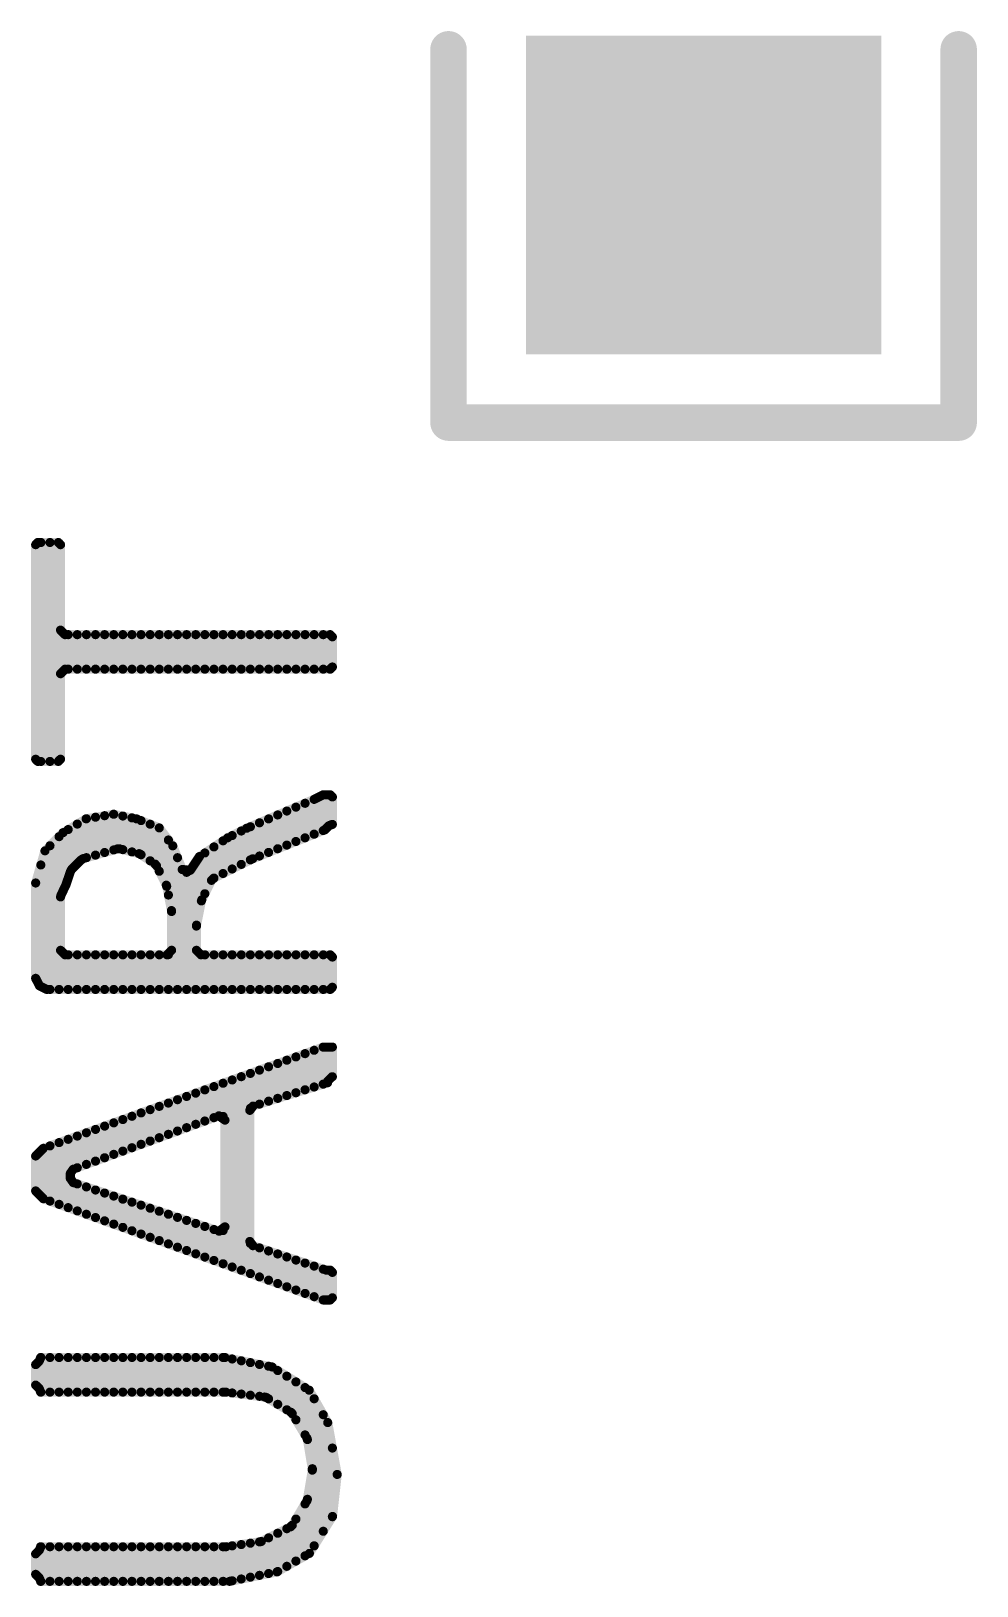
# Model space of a CAD drawing. Extents: x 17.6 to 58.9, y 21.2 to 90.7.
# Drawn here: x 36.32 to 38.957, y 26.321 to 30.658 of the extents above; entities that cross this region are included whole.
import ezdxf

# ---------------------------------------------------------------- set-up
doc = ezdxf.new("R2010")
doc.units = 0
doc.header["$MEASUREMENT"] = 0
doc.layers.get('0').update_dxf_attribs({"linetype": 'CONTINUOUS'})
doc.layers.add('SILKTOP_PHO', color=251, linetype='CONTINUOUS')

# ---------------------------------------------------------------- blocks, each defined once
blk = doc.blocks.new('ROUND_1')
at = {"const_width": 0.0127}
blk.add_lwpolyline([(-0.00635, 0, 1), (0.00635, 0, 1)], format="xyb", close=True, dxfattribs=at)
blk = doc.blocks.new('ROUND_33')
at = {"const_width": 0.0508}
blk.add_lwpolyline([(-0.0254, 0, 1), (0.0254, 0, 1)], format="xyb", close=True, dxfattribs=at)
blk = doc.blocks.new('RECTANGLE_197')
blk.add_solid([(0.4953, 0.4445), (0.4953, -0.4445), (-0.4953, 0.4445), (-0.4953, -0.4445)])

msp = doc.modelspace()

# ---------------------------------------------------------------- linework, layer by layer
at = {"layer": 'SILKTOP_PHO'}
for points, const_width in [([(37.48405, 29.5656), (37.48405, 30.607)], 0.1016), ([(38.90645, 30.607), (38.90645, 29.5656)], 0.1016), ([(38.90645, 29.5656), (37.48405, 29.5656)], 0.1016), ([(36.339018, 29.231336), (36.332922, 29.22524)], 0.0254), ([(36.332922, 29.22524), (36.332922, 28.626816)], 0.0254), ([(36.396168, 29.231336), (36.339018, 29.231336)], 0.0254), ([(36.3474, 28.62072), (36.3474, 29.231336)], 0.0254), ([(36.3728, 28.62072), (36.3728, 29.231336)], 0.0254), ([(36.402264, 29.22524), (36.396168, 29.231336)], 0.0254), ([(36.3982, 28.622752), (36.3982, 29.229558)], 0.0254), ([(36.402264, 28.986988), (36.402264, 29.22524)], 0.0254), ([(36.414964, 28.974288), (36.402264, 28.986988)], 0.0254), ([(37.154104, 28.974288), (36.414964, 28.974288)], 0.0254), ([(36.4236, 28.878022), (36.4236, 28.974288)], 0.0254), ([(36.449, 28.878022), (36.449, 28.974288)], 0.0254), ([(36.4744, 28.878022), (36.4744, 28.974288)], 0.0254), ([(36.4998, 28.878022), (36.4998, 28.974288)], 0.0254), ([(36.5252, 28.878022), (36.5252, 28.974288)], 0.0254), ([(36.5506, 28.878022), (36.5506, 28.974288)], 0.0254), ([(36.576, 28.878022), (36.576, 28.974288)], 0.0254), ([(36.6014, 28.878022), (36.6014, 28.974288)], 0.0254), ([(36.6268, 28.878022), (36.6268, 28.974288)], 0.0254), ([(36.6522, 28.878022), (36.6522, 28.974288)], 0.0254), ([(36.6776, 28.878022), (36.6776, 28.974288)], 0.0254), ([(36.703, 28.878022), (36.703, 28.974288)], 0.0254), ([(36.7284, 28.878022), (36.7284, 28.974288)], 0.0254), ([(36.7538, 28.878022), (36.7538, 28.974288)], 0.0254), ([(36.7792, 28.878022), (36.7792, 28.974288)], 0.0254), ([(36.8046, 28.878022), (36.8046, 28.974288)], 0.0254), ([(36.83, 28.878022), (36.83, 28.974288)], 0.0254), ([(36.8554, 28.878022), (36.8554, 28.974288)], 0.0254), ([(36.8808, 28.878022), (36.8808, 28.974288)], 0.0254), ([(36.9062, 28.878022), (36.9062, 28.974288)], 0.0254), ([(36.9316, 28.878022), (36.9316, 28.974288)], 0.0254), ([(36.957, 28.878022), (36.957, 28.974288)], 0.0254), ([(36.9824, 28.878022), (36.9824, 28.974288)], 0.0254), ([(37.0078, 28.878022), (37.0078, 28.974288)], 0.0254), ([(37.0332, 28.878022), (37.0332, 28.974288)], 0.0254), ([(37.0586, 28.878022), (37.0586, 28.974288)], 0.0254), ([(37.084, 28.878022), (37.084, 28.974288)], 0.0254), ([(37.1094, 28.878022), (37.1094, 28.974288)], 0.0254), ([(37.1348, 28.878022), (37.1348, 28.974288)], 0.0254), ([(37.1602, 28.968192), (37.154104, 28.974288)], 0.0254), ([(37.1602, 28.884118), (37.1602, 28.968192)], 0.0254), ([(36.402264, 28.865322), (36.414964, 28.878022)], 0.0254), ([(36.414964, 28.878022), (37.154104, 28.878022)], 0.0254), ([(37.154104, 28.878022), (37.1602, 28.884118)], 0.0254), ([(36.402264, 28.626816), (36.402264, 28.865322)], 0.0254), ([(36.332922, 28.626816), (36.339018, 28.62072)], 0.0254), ([(36.339018, 28.62072), (36.396168, 28.62072)], 0.0254), ([(36.396168, 28.62072), (36.402264, 28.626816)], 0.0254), ([(37.135308, 28.527756), (37.110924, 28.515564)], 0.0254), ([(37.1348, 28.427934), (37.1348, 28.527502)], 0.0254), ([(37.154104, 28.527756), (37.135308, 28.527756)], 0.0254), ([(37.1602, 28.52166), (37.154104, 28.527756)], 0.0254), ([(37.110162, 28.51531), (36.921186, 28.434284)], 0.0254), ([(37.0332, 28.387294), (37.0332, 28.48229)], 0.0254), ([(37.0586, 28.397454), (37.0586, 28.493212)], 0.0254), ([(37.084, 28.407614), (37.084, 28.50388)], 0.0254), ([(37.1094, 28.417774), (37.1094, 28.514802)], 0.0254), ([(37.110924, 28.515564), (37.110162, 28.51531)], 0.0254), ([(37.1602, 28.444952), (37.1602, 28.52166)], 0.0254), ([(36.473638, 28.4607), (36.409376, 28.422092)], 0.0254), ([(36.449, 28.335224), (36.449, 28.445968)], 0.0254), ([(36.550092, 28.4734), (36.473638, 28.4607)], 0.0254), ([(36.4744, 28.352242), (36.4744, 28.4607)], 0.0254), ([(36.4998, 28.359354), (36.4998, 28.465018)], 0.0254), ([(36.5252, 28.36672), (36.5252, 28.469336)], 0.0254), ([(36.614354, 28.460446), (36.550092, 28.4734)], 0.0254), ([(36.5506, 28.373832), (36.5506, 28.4734)], 0.0254), ([(36.576, 28.374594), (36.576, 28.46832)], 0.0254), ([(36.6014, 28.368244), (36.6014, 28.46324)], 0.0254), ([(36.6776, 28.4353), (36.614354, 28.460446)], 0.0254), ([(36.6268, 28.36037), (36.6268, 28.45562)], 0.0254), ([(36.6522, 28.343606), (36.6522, 28.44546)], 0.0254), ([(36.9316, 28.346146), (36.9316, 28.438602)], 0.0254), ([(36.957, 28.356814), (36.957, 28.449524)], 0.0254), ([(36.9824, 28.366974), (36.9824, 28.460446)], 0.0254), ([(37.0078, 28.377134), (37.0078, 28.471368)], 0.0254), ([(37.13861, 28.429458), (37.150294, 28.441142)], 0.0254), ([(37.150294, 28.441142), (37.159438, 28.444952)], 0.0254), ([(37.159438, 28.444952), (37.1602, 28.444952)], 0.0254), ([(36.409376, 28.422092), (36.35883, 28.371292)], 0.0254), ([(36.3982, 27.984704), (36.3982, 28.410916)], 0.0254), ([(36.4236, 28.294838), (36.4236, 28.430728)], 0.0254), ([(36.715192, 28.385262), (36.6776, 28.4353)], 0.0254), ([(36.6776, 28.314396), (36.6776, 28.4353)], 0.0254), ([(36.703, 28.248102), (36.703, 28.401518)], 0.0254), ([(36.8681, 28.407614), (36.789614, 28.35529)], 0.0254), ([(36.8554, 28.308046), (36.8554, 28.399232)], 0.0254), ([(36.921186, 28.434284), (36.8681, 28.407614)], 0.0254), ([(36.8808, 28.320746), (36.8808, 28.413964)], 0.0254), ([(36.9062, 28.333446), (36.9062, 28.426664)], 0.0254), ([(36.938204, 28.349194), (37.13861, 28.429458)], 0.0254), ([(36.35883, 28.371292), (36.332922, 28.28163)], 0.0254), ([(36.3728, 27.984704), (36.3728, 28.385516)], 0.0254), ([(36.465764, 28.349702), (36.560506, 28.376626)], 0.0254), ([(36.560506, 28.376626), (36.56711, 28.37688)], 0.0254), ([(36.56711, 28.37688), (36.621212, 28.363418)], 0.0254), ([(36.621212, 28.363418), (36.625022, 28.36164)], 0.0254), ([(36.625022, 28.36164), (36.665662, 28.334462)], 0.0254), ([(36.741608, 28.319222), (36.715192, 28.385262)], 0.0254), ([(36.7284, 27.984704), (36.7284, 28.352242)], 0.0254), ([(36.789614, 28.35529), (36.76396, 28.316936)], 0.0254), ([(36.8046, 28.251658), (36.8046, 28.36545)], 0.0254), ([(36.83, 28.295346), (36.83, 28.382214)], 0.0254), ([(36.3474, 27.993086), (36.3474, 28.331922)], 0.0254), ([(36.416742, 28.274772), (36.430204, 28.314396)], 0.0254), ([(36.430204, 28.314396), (36.433252, 28.319476)], 0.0254), ([(36.433252, 28.319476), (36.460176, 28.3464)], 0.0254), ([(36.460176, 28.3464), (36.465764, 28.349702)], 0.0254), ([(36.665662, 28.334462), (36.66998, 28.329636)], 0.0254), ([(36.66998, 28.329636), (36.697158, 28.275534)], 0.0254), ([(36.76396, 28.316936), (36.741608, 28.319222)], 0.0254), ([(36.7538, 27.984704), (36.7538, 28.311348)], 0.0254), ([(36.7792, 27.984704), (36.7792, 28.339796)], 0.0254), ([(36.828984, 28.294584), (36.937188, 28.348686)], 0.0254), ([(36.937188, 28.348686), (36.938204, 28.349194)], 0.0254), ([(36.332922, 28.28163), (36.332922, 28.015692)], 0.0254), ([(36.403788, 28.248356), (36.416742, 28.274772)], 0.0254), ([(36.697158, 28.275534), (36.698174, 28.272232)], 0.0254), ([(36.698174, 28.272232), (36.711636, 28.204668)], 0.0254), ([(36.796218, 28.234894), (36.823142, 28.288996)], 0.0254), ([(36.823142, 28.288996), (36.828984, 28.294584)], 0.0254), ([(36.402264, 28.242768), (36.403788, 28.248356)], 0.0254), ([(36.402264, 28.093924), (36.402264, 28.242768)], 0.0254), ([(36.781486, 28.164028), (36.794948, 28.231592)], 0.0254), ([(36.794948, 28.231592), (36.796218, 28.234894)], 0.0254), ([(36.711636, 28.204668), (36.71189, 28.202128)], 0.0254), ([(36.71189, 28.202128), (36.71189, 28.093924)], 0.0254), ([(36.781232, 28.161488), (36.781486, 28.164028)], 0.0254), ([(36.781232, 28.093924), (36.781232, 28.161488)], 0.0254), ([(36.414964, 28.081224), (36.402264, 28.093924)], 0.0254), ([(36.71189, 28.093924), (36.69919, 28.081224)], 0.0254), ([(36.793932, 28.081224), (36.781232, 28.093924)], 0.0254), ([(36.69919, 28.081224), (36.414964, 28.081224)], 0.0254), ([(36.4236, 27.984704), (36.4236, 28.081224)], 0.0254), ([(36.449, 27.984704), (36.449, 28.081224)], 0.0254), ([(36.4744, 27.984704), (36.4744, 28.081224)], 0.0254), ([(36.4998, 27.984704), (36.4998, 28.081224)], 0.0254), ([(36.5252, 27.984704), (36.5252, 28.081224)], 0.0254), ([(36.5506, 27.984704), (36.5506, 28.081224)], 0.0254), ([(36.576, 27.984704), (36.576, 28.081224)], 0.0254), ([(36.6014, 27.984704), (36.6014, 28.081224)], 0.0254), ([(36.6268, 27.984704), (36.6268, 28.081224)], 0.0254), ([(36.6522, 27.984704), (36.6522, 28.081224)], 0.0254), ([(36.6776, 27.984704), (36.6776, 28.081224)], 0.0254), ([(36.703, 27.984704), (36.703, 28.081732)], 0.0254), ([(37.154104, 28.081224), (36.793932, 28.081224)], 0.0254), ([(36.8046, 27.984704), (36.8046, 28.081224)], 0.0254), ([(36.83, 27.984704), (36.83, 28.081224)], 0.0254), ([(36.8554, 27.984704), (36.8554, 28.081224)], 0.0254), ([(36.8808, 27.984704), (36.8808, 28.081224)], 0.0254), ([(36.9062, 27.984704), (36.9062, 28.081224)], 0.0254), ([(36.9316, 27.984704), (36.9316, 28.081224)], 0.0254), ([(36.957, 27.984704), (36.957, 28.081224)], 0.0254), ([(36.9824, 27.984704), (36.9824, 28.081224)], 0.0254), ([(37.0078, 27.984704), (37.0078, 28.081224)], 0.0254), ([(37.0332, 27.984704), (37.0332, 28.081224)], 0.0254), ([(37.0586, 27.984704), (37.0586, 28.081224)], 0.0254), ([(37.084, 27.984704), (37.084, 28.081224)], 0.0254), ([(37.1094, 27.984704), (37.1094, 28.081224)], 0.0254), ([(37.1348, 27.984704), (37.1348, 28.081224)], 0.0254), ([(37.1602, 28.075128), (37.154104, 28.081224)], 0.0254), ([(37.1602, 27.9908), (37.1602, 28.075128)], 0.0254), ([(36.332922, 28.015692), (36.343336, 27.995118)], 0.0254), ([(36.343336, 27.995118), (36.36391, 27.984704)], 0.0254), ([(36.36391, 27.984704), (37.154104, 27.984704)], 0.0254), ([(37.154104, 27.984704), (37.1602, 27.9908)], 0.0254), ([(37.134546, 27.823922), (36.354258, 27.541474)], 0.0254), ([(37.0332, 27.688794), (37.0332, 27.787346)], 0.0254), ([(37.0586, 27.696668), (37.0586, 27.79649)], 0.0254), ([(37.084, 27.704796), (37.084, 27.805634)], 0.0254), ([(37.1094, 27.71267), (37.1094, 27.815032)], 0.0254), ([(37.1602, 27.823922), (37.134546, 27.823922)], 0.0254), ([(37.1348, 27.720544), (37.1348, 27.823922)], 0.0254), ([(37.1602, 27.741118), (37.1602, 27.823922)], 0.0254), ([(36.9316, 27.653234), (36.9316, 27.750516)], 0.0254), ([(36.957, 27.664918), (36.957, 27.75966)], 0.0254), ([(36.9824, 27.673046), (36.9824, 27.769058)], 0.0254), ([(37.0078, 27.68092), (37.0078, 27.778202)], 0.0254), ([(36.8046, 27.617674), (36.8046, 27.704542)], 0.0254), ([(36.83, 27.627072), (36.83, 27.713686)], 0.0254), ([(36.8554, 27.630628), (36.8554, 27.723084)], 0.0254), ([(36.8808, 27.210512), (36.8808, 27.732228)], 0.0254), ([(36.9062, 27.201368), (36.9062, 27.741372)], 0.0254), ([(36.938966, 27.65933), (37.146738, 27.724354)], 0.0254), ([(37.146738, 27.728418), (37.159438, 27.741118)], 0.0254), ([(37.146738, 27.724354), (37.146738, 27.728418)], 0.0254), ([(37.159438, 27.741118), (37.1602, 27.741118)], 0.0254), ([(36.6776, 27.571192), (36.6776, 27.658568)], 0.0254), ([(36.703, 27.58059), (36.703, 27.667712)], 0.0254), ([(36.7284, 27.589734), (36.7284, 27.67711)], 0.0254), ([(36.7538, 27.599132), (36.7538, 27.686254)], 0.0254), ([(36.7792, 27.60853), (36.7792, 27.695398)], 0.0254), ([(36.930076, 27.647392), (36.938966, 27.65933)], 0.0254), ([(36.437824, 27.483308), (36.843716, 27.632152)], 0.0254), ([(36.576, 27.533854), (36.576, 27.621738)], 0.0254), ([(36.6014, 27.543252), (36.6014, 27.630882)], 0.0254), ([(36.6268, 27.55265), (36.6268, 27.64028)], 0.0254), ([(36.6522, 27.561794), (36.6522, 27.649424)], 0.0254), ([(36.843716, 27.632152), (36.860734, 27.620214)], 0.0254), ([(36.860734, 27.620214), (36.860734, 27.322526)], 0.0254), ([(36.930076, 27.281886), (36.930076, 27.647392)], 0.0254), ([(36.449, 27.487372), (36.449, 27.575764)], 0.0254), ([(36.4744, 27.49677), (36.4744, 27.584908)], 0.0254), ([(36.4998, 27.505914), (36.4998, 27.594306)], 0.0254), ([(36.5252, 27.515312), (36.5252, 27.60345)], 0.0254), ([(36.5506, 27.52471), (36.5506, 27.612594)], 0.0254), ([(36.354258, 27.541474), (36.332922, 27.520138)], 0.0254), ([(36.3474, 27.408124), (36.3474, 27.534616)], 0.0254), ([(36.3728, 27.394408), (36.3728, 27.548332)], 0.0254), ([(36.3982, 27.385264), (36.3982, 27.557476)], 0.0254), ([(36.4236, 27.37612), (36.4236, 27.56662)], 0.0254), ([(36.332922, 27.520138), (36.332922, 27.422602)], 0.0254), ([(36.429442, 27.47137), (36.437824, 27.483308)], 0.0254), ([(36.429442, 27.457908), (36.429442, 27.47137)], 0.0254), ([(36.438078, 27.445716), (36.429442, 27.457908)], 0.0254), ([(36.844224, 27.310334), (36.438078, 27.445716)], 0.0254), ([(36.449, 27.366976), (36.449, 27.44216)], 0.0254), ([(36.332922, 27.422602), (36.354258, 27.401012)], 0.0254), ([(36.354258, 27.401012), (37.134546, 27.118564)], 0.0254), ([(36.4744, 27.357578), (36.4744, 27.433778)], 0.0254), ([(36.4998, 27.348434), (36.4998, 27.425142)], 0.0254), ([(36.5252, 27.33929), (36.5252, 27.41676)], 0.0254), ([(36.5506, 27.330146), (36.5506, 27.408378)], 0.0254), ([(36.576, 27.321002), (36.576, 27.399742)], 0.0254), ([(36.6014, 27.311604), (36.6014, 27.39136)], 0.0254), ([(36.6268, 27.30246), (36.6268, 27.382978)], 0.0254), ([(36.6522, 27.293316), (36.6522, 27.374342)], 0.0254), ([(36.6776, 27.284172), (36.6776, 27.36596)], 0.0254), ([(36.703, 27.275028), (36.703, 27.357578)], 0.0254), ([(36.7284, 27.26563), (36.7284, 27.348942)], 0.0254), ([(36.7538, 27.256486), (36.7538, 27.34056)], 0.0254), ([(36.7792, 27.247342), (36.7792, 27.332178)], 0.0254), ([(36.8046, 27.238198), (36.8046, 27.323542)], 0.0254), ([(36.83, 27.2288), (36.83, 27.31516)], 0.0254), ([(36.860734, 27.322526), (36.844224, 27.310334)], 0.0254), ([(36.8554, 27.219656), (36.8554, 27.312112)], 0.0254), ([(36.938712, 27.269948), (36.930076, 27.281886)], 0.0254), ([(36.9316, 27.192224), (36.9316, 27.276044)], 0.0254), ([(37.141912, 27.20213), (36.938712, 27.269948)], 0.0254), ([(36.957, 27.182826), (36.957, 27.263852)], 0.0254), ([(36.9824, 27.173682), (36.9824, 27.255216)], 0.0254), ([(37.0078, 27.164538), (37.0078, 27.246834)], 0.0254), ([(37.0332, 27.155394), (37.0332, 27.238452)], 0.0254), ([(37.0586, 27.14625), (37.0586, 27.229816)], 0.0254), ([(37.084, 27.136852), (37.084, 27.221434)], 0.0254), ([(37.1094, 27.127708), (37.1094, 27.213052)], 0.0254), ([(37.1348, 27.118564), (37.1348, 27.204416)], 0.0254), ([(37.145722, 27.201622), (37.141912, 27.20213)], 0.0254), ([(37.154104, 27.201622), (37.145722, 27.201622)], 0.0254), ([(37.1602, 27.195526), (37.154104, 27.201622)], 0.0254), ([(37.1602, 27.12466), (37.1602, 27.195526)], 0.0254), ([(37.134546, 27.118564), (37.154104, 27.118564)], 0.0254), ([(37.154104, 27.118564), (37.1602, 27.12466)], 0.0254), ([(36.342828, 26.94813), (36.332922, 26.938224)], 0.0254), ([(36.332922, 26.938224), (36.332922, 26.881074)], 0.0254), ([(36.346638, 26.95702), (36.342828, 26.94813)], 0.0254), ([(36.86048, 26.958036), (36.346638, 26.958036)], 0.0254), ([(36.346638, 26.958036), (36.346638, 26.95702)], 0.0254), ([(36.3474, 26.861516), (36.3474, 26.958036)], 0.0254), ([(36.3728, 26.861516), (36.3728, 26.958036)], 0.0254), ([(36.3982, 26.861516), (36.3982, 26.958036)], 0.0254), ([(36.4236, 26.861516), (36.4236, 26.958036)], 0.0254), ([(36.449, 26.861516), (36.449, 26.958036)], 0.0254), ([(36.4744, 26.861516), (36.4744, 26.958036)], 0.0254), ([(36.4998, 26.861516), (36.4998, 26.958036)], 0.0254), ([(36.5252, 26.861516), (36.5252, 26.958036)], 0.0254), ([(36.5506, 26.861516), (36.5506, 26.958036)], 0.0254), ([(36.576, 26.861516), (36.576, 26.958036)], 0.0254), ([(36.6014, 26.861516), (36.6014, 26.958036)], 0.0254), ([(36.6268, 26.861516), (36.6268, 26.958036)], 0.0254), ([(36.6522, 26.861516), (36.6522, 26.958036)], 0.0254), ([(36.6776, 26.861516), (36.6776, 26.958036)], 0.0254), ([(36.703, 26.861516), (36.703, 26.958036)], 0.0254), ([(36.7284, 26.861516), (36.7284, 26.958036)], 0.0254), ([(36.7538, 26.861516), (36.7538, 26.958036)], 0.0254), ([(36.7792, 26.861516), (36.7792, 26.958036)], 0.0254), ([(36.8046, 26.861516), (36.8046, 26.958036)], 0.0254), ([(36.83, 26.861516), (36.83, 26.958036)], 0.0254), ([(36.8554, 26.861516), (36.8554, 26.958036)], 0.0254), ([(36.992306, 26.93162), (36.86048, 26.958036)], 0.0254), ([(36.8808, 26.85923), (36.8808, 26.953972)], 0.0254), ([(36.9062, 26.856182), (36.9062, 26.948892)], 0.0254), ([(36.9316, 26.85288), (36.9316, 26.943812)], 0.0254), ([(36.957, 26.849832), (36.957, 26.938732)], 0.0254), ([(36.9824, 26.84272), (36.9824, 26.933652)], 0.0254), ([(37.095684, 26.86685), (36.992306, 26.93162)], 0.0254), ([(37.0078, 26.82748), (37.0078, 26.921714)], 0.0254), ([(36.332922, 26.881074), (36.342828, 26.871422)], 0.0254), ([(37.0332, 26.81224), (37.0332, 26.905966)], 0.0254), ([(37.0586, 26.7843), (37.0586, 26.889964)], 0.0254), ([(36.342828, 26.871422), (36.346638, 26.862278)], 0.0254), ([(36.346638, 26.862278), (36.346638, 26.861516)], 0.0254), ([(36.346638, 26.861516), (36.86175, 26.861516)], 0.0254), ([(36.86175, 26.861516), (36.863274, 26.861516)], 0.0254), ([(36.863274, 26.861516), (36.971478, 26.8478)], 0.0254), ([(36.971478, 26.8478), (36.976558, 26.846276)], 0.0254), ([(36.976558, 26.846276), (37.044122, 26.805636)], 0.0254), ([(37.084, 26.742136), (37.084, 26.874216)], 0.0254), ([(37.147246, 26.77668), (37.095684, 26.86685)], 0.0254), ([(37.1094, 26.432764), (37.1094, 26.842974)], 0.0254), ([(37.044122, 26.805636), (37.04844, 26.801318)], 0.0254), ([(37.04844, 26.801318), (37.08908, 26.7335)], 0.0254), ([(37.1348, 26.473404), (37.1348, 26.798524)], 0.0254), ([(37.173662, 26.6319), (37.147246, 26.77668)], 0.0254), ([(37.08908, 26.7335), (37.090604, 26.729182)], 0.0254), ([(37.090604, 26.729182), (37.10432, 26.647902)], 0.0254), ([(37.1602, 26.514044), (37.1602, 26.70556)], 0.0254), ([(37.10432, 26.643838), (37.090604, 26.562558)], 0.0254), ([(37.10432, 26.647902), (37.10432, 26.643838)], 0.0254), ([(37.160708, 26.514806), (37.173662, 26.6319)], 0.0254), ([(37.08908, 26.55824), (37.04844, 26.490422)], 0.0254), ([(37.084, 26.404824), (37.084, 26.549604)], 0.0254), ([(37.090604, 26.562558), (37.08908, 26.55824)], 0.0254), ([(37.04336, 26.485596), (36.96208, 26.444956)], 0.0254), ([(37.04844, 26.490422), (37.04336, 26.485596)], 0.0254), ([(37.0586, 26.390346), (37.0586, 26.50744)], 0.0254), ([(37.096192, 26.411682), (37.160708, 26.514806)], 0.0254), ([(36.95827, 26.44394), (36.863528, 26.430224)], 0.0254), ([(36.957, 26.350468), (36.957, 26.443686)], 0.0254), ([(36.96208, 26.444956), (36.95827, 26.44394)], 0.0254), ([(36.9824, 26.355548), (36.9824, 26.455116)], 0.0254), ([(37.0078, 26.361136), (37.0078, 26.467816)], 0.0254), ([(37.0332, 26.375614), (37.0332, 26.480516)], 0.0254), ([(36.342828, 26.420318), (36.332922, 26.410412)], 0.0254), ([(36.332922, 26.410412), (36.332922, 26.353262)], 0.0254), ([(36.346638, 26.429208), (36.342828, 26.420318)], 0.0254), ([(36.86175, 26.430224), (36.346638, 26.430224)], 0.0254), ([(36.346638, 26.430224), (36.346638, 26.429208)], 0.0254), ([(36.3474, 26.333704), (36.3474, 26.430224)], 0.0254), ([(36.3728, 26.333704), (36.3728, 26.430224)], 0.0254), ([(36.3982, 26.333704), (36.3982, 26.430224)], 0.0254), ([(36.4236, 26.333704), (36.4236, 26.430224)], 0.0254), ([(36.449, 26.333704), (36.449, 26.430224)], 0.0254), ([(36.4744, 26.333704), (36.4744, 26.430224)], 0.0254), ([(36.4998, 26.333704), (36.4998, 26.430224)], 0.0254), ([(36.5252, 26.333704), (36.5252, 26.430224)], 0.0254), ([(36.5506, 26.333704), (36.5506, 26.430224)], 0.0254), ([(36.576, 26.333704), (36.576, 26.430224)], 0.0254), ([(36.6014, 26.333704), (36.6014, 26.430224)], 0.0254), ([(36.6268, 26.333704), (36.6268, 26.430224)], 0.0254), ([(36.6522, 26.333704), (36.6522, 26.430224)], 0.0254), ([(36.6776, 26.333704), (36.6776, 26.430224)], 0.0254), ([(36.703, 26.333704), (36.703, 26.430224)], 0.0254), ([(36.7284, 26.333704), (36.7284, 26.430224)], 0.0254), ([(36.7538, 26.333704), (36.7538, 26.430224)], 0.0254), ([(36.7792, 26.333704), (36.7792, 26.430224)], 0.0254), ([(36.8046, 26.333704), (36.8046, 26.430224)], 0.0254), ([(36.83, 26.333704), (36.83, 26.430224)], 0.0254), ([(36.8554, 26.333704), (36.8554, 26.430224)], 0.0254), ([(36.863528, 26.430224), (36.86175, 26.430224)], 0.0254), ([(36.8808, 26.335228), (36.8808, 26.432764)], 0.0254), ([(36.9062, 26.340308), (36.9062, 26.43632)], 0.0254), ([(36.9316, 26.345388), (36.9316, 26.44013)], 0.0254), ([(37.006022, 26.36012), (37.096192, 26.411682)], 0.0254), ([(36.873942, 26.333704), (37.006022, 26.36012)], 0.0254), ([(36.332922, 26.353262), (36.342828, 26.34361)], 0.0254), ([(36.342828, 26.34361), (36.346638, 26.33472)], 0.0254), ([(36.346638, 26.33472), (36.346638, 26.333704)], 0.0254), ([(36.346638, 26.333704), (36.873942, 26.333704)], 0.0254)]:
    msp.add_lwpolyline(points, dxfattribs=dict(at, const_width=const_width))

# ---------------------------------------------------------------- block references
msp.add_blockref('RECTANGLE_197', (38.19525, 30.2006))
for name, p in [('ROUND_33', (37.48405, 30.607)), ('ROUND_33', (38.90645, 30.607)), ('ROUND_33', (37.48405, 29.5656)), ('ROUND_33', (38.90645, 29.5656)), ('ROUND_1', (36.332922, 29.22524)), ('ROUND_1', (36.339018, 29.231336)), ('ROUND_1', (36.3474, 29.231336)), ('ROUND_1', (36.3728, 29.231336)), ('ROUND_1', (36.396168, 29.231336)), ('ROUND_1', (36.3982, 29.229558)), ('ROUND_1', (36.402264, 29.22524)), ('ROUND_1', (36.402264, 28.986988)), ('ROUND_1', (36.414964, 28.974288)), ('ROUND_1', (36.4236, 28.974288)), ('ROUND_1', (36.449, 28.974288)), ('ROUND_1', (36.4744, 28.974288)), ('ROUND_1', (36.4998, 28.974288)), ('ROUND_1', (36.5252, 28.974288)), ('ROUND_1', (36.5506, 28.974288)), ('ROUND_1', (36.576, 28.974288)), ('ROUND_1', (36.6014, 28.974288)), ('ROUND_1', (36.6268, 28.974288)), ('ROUND_1', (36.6522, 28.974288)), ('ROUND_1', (36.6776, 28.974288)), ('ROUND_1', (36.703, 28.974288)), ('ROUND_1', (36.7284, 28.974288)), ('ROUND_1', (36.7538, 28.974288)), ('ROUND_1', (36.7792, 28.974288)), ('ROUND_1', (36.8046, 28.974288)), ('ROUND_1', (36.83, 28.974288)), ('ROUND_1', (36.8554, 28.974288)), ('ROUND_1', (36.8808, 28.974288)), ('ROUND_1', (36.9062, 28.974288)), ('ROUND_1', (36.9316, 28.974288)), ('ROUND_1', (36.957, 28.974288)), ('ROUND_1', (36.9824, 28.974288)), ('ROUND_1', (37.0078, 28.974288)), ('ROUND_1', (37.0332, 28.974288)), ('ROUND_1', (37.0586, 28.974288)), ('ROUND_1', (37.084, 28.974288)), ('ROUND_1', (37.1094, 28.974288)), ('ROUND_1', (37.1348, 28.974288)), ('ROUND_1', (37.154104, 28.974288)), ('ROUND_1', (37.1602, 28.968192)), ('ROUND_1', (37.1602, 28.968192)), ('ROUND_1', (36.414964, 28.878022)), ('ROUND_1', (36.4236, 28.878022)), ('ROUND_1', (36.449, 28.878022)), ('ROUND_1', (36.4744, 28.878022)), ('ROUND_1', (36.4998, 28.878022)), ('ROUND_1', (36.5252, 28.878022)), ('ROUND_1', (36.5506, 28.878022)), ('ROUND_1', (36.576, 28.878022)), ('ROUND_1', (36.6014, 28.878022)), ('ROUND_1', (36.6268, 28.878022)), ('ROUND_1', (36.6522, 28.878022)), ('ROUND_1', (36.6776, 28.878022)), ('ROUND_1', (36.703, 28.878022)), ('ROUND_1', (36.7284, 28.878022)), ('ROUND_1', (36.7538, 28.878022)), ('ROUND_1', (36.7792, 28.878022)), ('ROUND_1', (36.8046, 28.878022)), ('ROUND_1', (36.83, 28.878022)), ('ROUND_1', (36.8554, 28.878022)), ('ROUND_1', (36.8808, 28.878022)), ('ROUND_1', (36.9062, 28.878022)), ('ROUND_1', (36.9316, 28.878022)), ('ROUND_1', (36.957, 28.878022)), ('ROUND_1', (36.9824, 28.878022)), ('ROUND_1', (37.0078, 28.878022)), ('ROUND_1', (37.0332, 28.878022)), ('ROUND_1', (37.0586, 28.878022)), ('ROUND_1', (37.084, 28.878022)), ('ROUND_1', (37.1094, 28.878022)), ('ROUND_1', (37.1348, 28.878022)), ('ROUND_1', (37.154104, 28.878022)), ('ROUND_1', (37.1602, 28.884118)), ('ROUND_1', (36.402264, 28.865322)), ('ROUND_1', (36.332922, 28.626816)), ('ROUND_1', (36.339018, 28.62072)), ('ROUND_1', (36.3474, 28.62072)), ('ROUND_1', (36.3728, 28.62072)), ('ROUND_1', (36.396168, 28.62072)), ('ROUND_1', (36.3982, 28.622752)), ('ROUND_1', (36.402264, 28.626816)), ('ROUND_1', (37.1348, 28.527502)), ('ROUND_1', (37.135308, 28.527756)), ('ROUND_1', (37.154104, 28.527756)), ('ROUND_1', (37.0332, 28.48229)), ('ROUND_1', (37.0586, 28.493212)), ('ROUND_1', (37.084, 28.50388)), ('ROUND_1', (37.1094, 28.514802)), ('ROUND_1', (37.110162, 28.51531)), ('ROUND_1', (37.110924, 28.515564)), ('ROUND_1', (37.1602, 28.52166)), ('ROUND_1', (37.1602, 28.52166)), ('ROUND_1', (36.449, 28.445968)), ('ROUND_1', (36.473638, 28.4607)), ('ROUND_1', (36.4744, 28.4607)), ('ROUND_1', (36.4998, 28.465018)), ('ROUND_1', (36.5252, 28.469336)), ('ROUND_1', (36.550092, 28.4734)), ('ROUND_1', (36.5506, 28.4734)), ('ROUND_1', (36.576, 28.46832)), ('ROUND_1', (36.6014, 28.46324)), ('ROUND_1', (36.614354, 28.460446)), ('ROUND_1', (36.6268, 28.45562)), ('ROUND_1', (36.6522, 28.44546)), ('ROUND_1', (36.9316, 28.438602)), ('ROUND_1', (36.957, 28.449524)), ('ROUND_1', (36.9824, 28.460446)), ('ROUND_1', (37.0078, 28.471368)), ('ROUND_1', (37.150294, 28.441142)), ('ROUND_1', (37.159438, 28.444952)), ('ROUND_1', (37.1602, 28.444952)), ('ROUND_1', (36.3982, 28.410916)), ('ROUND_1', (36.409376, 28.422092)), ('ROUND_1', (36.4236, 28.430728)), ('ROUND_1', (36.6776, 28.4353)), ('ROUND_1', (36.6776, 28.4353)), ('ROUND_1', (36.703, 28.401518)), ('ROUND_1', (36.8554, 28.399232)), ('ROUND_1', (36.8681, 28.407614)), ('ROUND_1', (36.8808, 28.413964)), ('ROUND_1', (36.9062, 28.426664)), ('ROUND_1', (36.921186, 28.434284)), ('ROUND_1', (37.0586, 28.397454)), ('ROUND_1', (37.084, 28.407614)), ('ROUND_1', (37.1094, 28.417774)), ('ROUND_1', (37.1348, 28.427934)), ('ROUND_1', (37.13861, 28.429458)), ('ROUND_1', (36.35883, 28.371292)), ('ROUND_1', (36.3728, 28.385516)), ('ROUND_1', (36.4744, 28.352242)), ('ROUND_1', (36.4998, 28.359354)), ('ROUND_1', (36.5252, 28.36672)), ('ROUND_1', (36.5506, 28.373832)), ('ROUND_1', (36.560506, 28.376626)), ('ROUND_1', (36.56711, 28.37688)), ('ROUND_1', (36.576, 28.374594)), ('ROUND_1', (36.6014, 28.368244)), ('ROUND_1', (36.621212, 28.363418)), ('ROUND_1', (36.625022, 28.36164)), ('ROUND_1', (36.6268, 28.36037)), ('ROUND_1', (36.715192, 28.385262)), ('ROUND_1', (36.7284, 28.352242)), ('ROUND_1', (36.789614, 28.35529)), ('ROUND_1', (36.8046, 28.36545)), ('ROUND_1', (36.83, 28.382214)), ('ROUND_1', (36.957, 28.356814)), ('ROUND_1', (36.9824, 28.366974)), ('ROUND_1', (37.0078, 28.377134)), ('ROUND_1', (37.0332, 28.387294)), ('ROUND_1', (36.3474, 28.331922)), ('ROUND_1', (36.430204, 28.314396)), ('ROUND_1', (36.433252, 28.319476)), ('ROUND_1', (36.449, 28.335224)), ('ROUND_1', (36.460176, 28.3464)), ('ROUND_1', (36.465764, 28.349702)), ('ROUND_1', (36.6522, 28.343606)), ('ROUND_1', (36.665662, 28.334462)), ('ROUND_1', (36.66998, 28.329636)), ('ROUND_1', (36.6776, 28.314396)), ('ROUND_1', (36.741608, 28.319222)), ('ROUND_1', (36.7538, 28.311348)), ('ROUND_1', (36.76396, 28.316936)), ('ROUND_1', (36.7792, 28.339796)), ('ROUND_1', (36.8554, 28.308046)), ('ROUND_1', (36.8808, 28.320746)), ('ROUND_1', (36.9062, 28.333446)), ('ROUND_1', (36.9316, 28.346146)), ('ROUND_1', (36.937188, 28.348686)), ('ROUND_1', (36.938204, 28.349194)), ('ROUND_1', (36.332922, 28.28163)), ('ROUND_1', (36.416742, 28.274772)), ('ROUND_1', (36.4236, 28.294838)), ('ROUND_1', (36.697158, 28.275534)), ('ROUND_1', (36.698174, 28.272232)), ('ROUND_1', (36.823142, 28.288996)), ('ROUND_1', (36.828984, 28.294584)), ('ROUND_1', (36.83, 28.295346)), ('ROUND_1', (36.402264, 28.242768)), ('ROUND_1', (36.403788, 28.248356)), ('ROUND_1', (36.703, 28.248102)), ('ROUND_1', (36.794948, 28.231592)), ('ROUND_1', (36.796218, 28.234894)), ('ROUND_1', (36.8046, 28.251658)), ('ROUND_1', (36.711636, 28.204668)), ('ROUND_1', (36.71189, 28.202128)), ('ROUND_1', (36.71189, 28.202128)), ('ROUND_1', (36.781232, 28.161488)), ('ROUND_1', (36.781486, 28.164028)), ('ROUND_1', (36.402264, 28.093924)), ('ROUND_1', (36.71189, 28.093924)), ('ROUND_1', (36.781232, 28.093924)), ('ROUND_1', (36.414964, 28.081224)), ('ROUND_1', (36.4236, 28.081224)), ('ROUND_1', (36.449, 28.081224)), ('ROUND_1', (36.4744, 28.081224)), ('ROUND_1', (36.4998, 28.081224)), ('ROUND_1', (36.5252, 28.081224)), ('ROUND_1', (36.5506, 28.081224)), ('ROUND_1', (36.576, 28.081224)), ('ROUND_1', (36.6014, 28.081224)), ('ROUND_1', (36.6268, 28.081224)), ('ROUND_1', (36.6522, 28.081224)), ('ROUND_1', (36.6776, 28.081224)), ('ROUND_1', (36.69919, 28.081224)), ('ROUND_1', (36.703, 28.081732)), ('ROUND_1', (36.793932, 28.081224)), ('ROUND_1', (36.8046, 28.081224)), ('ROUND_1', (36.83, 28.081224)), ('ROUND_1', (36.8554, 28.081224)), ('ROUND_1', (36.8808, 28.081224)), ('ROUND_1', (36.9062, 28.081224)), ('ROUND_1', (36.9316, 28.081224)), ('ROUND_1', (36.957, 28.081224)), ('ROUND_1', (36.9824, 28.081224)), ('ROUND_1', (37.0078, 28.081224)), ('ROUND_1', (37.0332, 28.081224)), ('ROUND_1', (37.0586, 28.081224)), ('ROUND_1', (37.084, 28.081224)), ('ROUND_1', (37.1094, 28.081224)), ('ROUND_1', (37.1348, 28.081224)), ('ROUND_1', (37.154104, 28.081224)), ('ROUND_1', (37.1602, 28.075128)), ('ROUND_1', (36.332922, 28.015692)), ('ROUND_1', (36.343336, 27.995118)), ('ROUND_1', (36.3474, 27.993086)), ('ROUND_1', (36.36391, 27.984704)), ('ROUND_1', (36.3728, 27.984704)), ('ROUND_1', (36.3982, 27.984704)), ('ROUND_1', (36.4236, 27.984704)), ('ROUND_1', (36.449, 27.984704)), ('ROUND_1', (36.4744, 27.984704)), ('ROUND_1', (36.4998, 27.984704)), ('ROUND_1', (36.5252, 27.984704)), ('ROUND_1', (36.5506, 27.984704)), ('ROUND_1', (36.576, 27.984704)), ('ROUND_1', (36.6014, 27.984704)), ('ROUND_1', (36.6268, 27.984704)), ('ROUND_1', (36.6522, 27.984704)), ('ROUND_1', (36.6776, 27.984704)), ('ROUND_1', (36.703, 27.984704)), ('ROUND_1', (36.7284, 27.984704)), ('ROUND_1', (36.7538, 27.984704)), ('ROUND_1', (36.7792, 27.984704)), ('ROUND_1', (36.8046, 27.984704)), ('ROUND_1', (36.83, 27.984704)), ('ROUND_1', (36.8554, 27.984704)), ('ROUND_1', (36.8808, 27.984704)), ('ROUND_1', (36.9062, 27.984704)), ('ROUND_1', (36.9316, 27.984704)), ('ROUND_1', (36.957, 27.984704)), ('ROUND_1', (36.9824, 27.984704)), ('ROUND_1', (37.0078, 27.984704)), ('ROUND_1', (37.0332, 27.984704)), ('ROUND_1', (37.0586, 27.984704)), ('ROUND_1', (37.084, 27.984704)), ('ROUND_1', (37.1094, 27.984704)), ('ROUND_1', (37.1348, 27.984704)), ('ROUND_1', (37.154104, 27.984704)), ('ROUND_1', (37.1602, 27.9908)), ('ROUND_1', (37.0332, 27.787346)), ('ROUND_1', (37.0586, 27.79649)), ('ROUND_1', (37.084, 27.805634)), ('ROUND_1', (37.1094, 27.815032)), ('ROUND_1', (37.134546, 27.823922)), ('ROUND_1', (37.1348, 27.823922)), ('ROUND_1', (37.1602, 27.823922)), ('ROUND_1', (37.1602, 27.823922)), ('ROUND_1', (36.9316, 27.750516)), ('ROUND_1', (36.957, 27.75966)), ('ROUND_1', (36.9824, 27.769058)), ('ROUND_1', (37.0078, 27.778202)), ('ROUND_1', (36.8046, 27.704542)), ('ROUND_1', (36.83, 27.713686)), ('ROUND_1', (36.8554, 27.723084)), ('ROUND_1', (36.8808, 27.732228)), ('ROUND_1', (36.9062, 27.741372)), ('ROUND_1', (37.084, 27.704796)), ('ROUND_1', (37.1094, 27.71267)), ('ROUND_1', (37.1348, 27.720544)), ('ROUND_1', (37.146738, 27.728418)), ('ROUND_1', (37.146738, 27.724354)), ('ROUND_1', (37.159438, 27.741118)), ('ROUND_1', (37.1602, 27.741118)), ('ROUND_1', (36.6776, 27.658568)), ('ROUND_1', (36.703, 27.667712)), ('ROUND_1', (36.7284, 27.67711)), ('ROUND_1', (36.7538, 27.686254)), ('ROUND_1', (36.7792, 27.695398)), ('ROUND_1', (36.938966, 27.65933)), ('ROUND_1', (36.957, 27.664918)), ('ROUND_1', (36.9824, 27.673046)), ('ROUND_1', (37.0078, 27.68092)), ('ROUND_1', (37.0332, 27.688794)), ('ROUND_1', (37.0586, 27.696668)), ('ROUND_1', (36.576, 27.621738)), ('ROUND_1', (36.6014, 27.630882)), ('ROUND_1', (36.6268, 27.64028)), ('ROUND_1', (36.6522, 27.649424)), ('ROUND_1', (36.8046, 27.617674)), ('ROUND_1', (36.83, 27.627072)), ('ROUND_1', (36.843716, 27.632152)), ('ROUND_1', (36.8554, 27.630628)), ('ROUND_1', (36.860734, 27.620214)), ('ROUND_1', (36.860734, 27.620214)), ('ROUND_1', (36.930076, 27.647392)), ('ROUND_1', (36.9316, 27.653234)), ('ROUND_1', (36.449, 27.575764)), ('ROUND_1', (36.4744, 27.584908)), ('ROUND_1', (36.4998, 27.594306)), ('ROUND_1', (36.5252, 27.60345)), ('ROUND_1', (36.5506, 27.612594)), ('ROUND_1', (36.6776, 27.571192)), ('ROUND_1', (36.703, 27.58059)), ('ROUND_1', (36.7284, 27.589734)), ('ROUND_1', (36.7538, 27.599132)), ('ROUND_1', (36.7792, 27.60853)), ('ROUND_1', (36.3474, 27.534616)), ('ROUND_1', (36.354258, 27.541474)), ('ROUND_1', (36.3728, 27.548332)), ('ROUND_1', (36.3982, 27.557476)), ('ROUND_1', (36.4236, 27.56662)), ('ROUND_1', (36.576, 27.533854)), ('ROUND_1', (36.6014, 27.543252)), ('ROUND_1', (36.6268, 27.55265)), ('ROUND_1', (36.6522, 27.561794)), ('ROUND_1', (36.332922, 27.520138)), ('ROUND_1', (36.437824, 27.483308)), ('ROUND_1', (36.449, 27.487372)), ('ROUND_1', (36.4744, 27.49677)), ('ROUND_1', (36.4998, 27.505914)), ('ROUND_1', (36.5252, 27.515312)), ('ROUND_1', (36.5506, 27.52471)), ('ROUND_1', (36.429442, 27.47137)), ('ROUND_1', (36.429442, 27.457908)), ('ROUND_1', (36.438078, 27.445716)), ('ROUND_1', (36.449, 27.44216)), ('ROUND_1', (36.332922, 27.422602)), ('ROUND_1', (36.3474, 27.408124)), ('ROUND_1', (36.354258, 27.401012)), ('ROUND_1', (36.4744, 27.433778)), ('ROUND_1', (36.4998, 27.425142)), ('ROUND_1', (36.5252, 27.41676)), ('ROUND_1', (36.5506, 27.408378)), ('ROUND_1', (36.576, 27.399742)), ('ROUND_1', (36.3728, 27.394408)), ('ROUND_1', (36.3982, 27.385264)), ('ROUND_1', (36.4236, 27.37612)), ('ROUND_1', (36.449, 27.366976)), ('ROUND_1', (36.4744, 27.357578)), ('ROUND_1', (36.6014, 27.39136)), ('ROUND_1', (36.6268, 27.382978)), ('ROUND_1', (36.6522, 27.374342)), ('ROUND_1', (36.6776, 27.36596)), ('ROUND_1', (36.703, 27.357578)), ('ROUND_1', (36.4998, 27.348434)), ('ROUND_1', (36.5252, 27.33929)), ('ROUND_1', (36.5506, 27.330146)), ('ROUND_1', (36.576, 27.321002)), ('ROUND_1', (36.6014, 27.311604)), ('ROUND_1', (36.7284, 27.348942)), ('ROUND_1', (36.7538, 27.34056)), ('ROUND_1', (36.7792, 27.332178)), ('ROUND_1', (36.8046, 27.323542)), ('ROUND_1', (36.83, 27.31516)), ('ROUND_1', (36.844224, 27.310334)), ('ROUND_1', (36.844224, 27.310334)), ('ROUND_1', (36.8554, 27.312112)), ('ROUND_1', (36.860734, 27.322526)), ('ROUND_1', (36.6268, 27.30246)), ('ROUND_1', (36.6522, 27.293316)), ('ROUND_1', (36.6776, 27.284172)), ('ROUND_1', (36.703, 27.275028)), ('ROUND_1', (36.930076, 27.281886)), ('ROUND_1', (36.9316, 27.276044)), ('ROUND_1', (36.938712, 27.269948)), ('ROUND_1', (36.7284, 27.26563)), ('ROUND_1', (36.7538, 27.256486)), ('ROUND_1', (36.7792, 27.247342)), ('ROUND_1', (36.8046, 27.238198)), ('ROUND_1', (36.83, 27.2288)), ('ROUND_1', (36.957, 27.263852)), ('ROUND_1', (36.9824, 27.255216)), ('ROUND_1', (37.0078, 27.246834)), ('ROUND_1', (37.0332, 27.238452)), ('ROUND_1', (37.0586, 27.229816)), ('ROUND_1', (36.8554, 27.219656)), ('ROUND_1', (36.8808, 27.210512)), ('ROUND_1', (36.9062, 27.201368)), ('ROUND_1', (36.9316, 27.192224)), ('ROUND_1', (36.957, 27.182826)), ('ROUND_1', (37.084, 27.221434)), ('ROUND_1', (37.1094, 27.213052)), ('ROUND_1', (37.1348, 27.204416)), ('ROUND_1', (37.141912, 27.20213)), ('ROUND_1', (37.145722, 27.201622)), ('ROUND_1', (37.154104, 27.201622)), ('ROUND_1', (37.1602, 27.195526)), ('ROUND_1', (36.9824, 27.173682)), ('ROUND_1', (37.0078, 27.164538)), ('ROUND_1', (37.0332, 27.155394)), ('ROUND_1', (37.0586, 27.14625)), ('ROUND_1', (37.084, 27.136852)), ('ROUND_1', (37.1094, 27.127708)), ('ROUND_1', (37.134546, 27.118564)), ('ROUND_1', (37.1348, 27.118564)), ('ROUND_1', (37.154104, 27.118564)), ('ROUND_1', (37.1602, 27.12466)), ('ROUND_1', (36.332922, 26.938224)), ('ROUND_1', (36.342828, 26.94813)), ('ROUND_1', (36.346638, 26.958036)), ('ROUND_1', (36.346638, 26.95702)), ('ROUND_1', (36.3474, 26.958036)), ('ROUND_1', (36.3728, 26.958036)), ('ROUND_1', (36.3982, 26.958036)), ('ROUND_1', (36.4236, 26.958036)), ('ROUND_1', (36.449, 26.958036)), ('ROUND_1', (36.4744, 26.958036)), ('ROUND_1', (36.4998, 26.958036)), ('ROUND_1', (36.5252, 26.958036)), ('ROUND_1', (36.5506, 26.958036)), ('ROUND_1', (36.576, 26.958036)), ('ROUND_1', (36.6014, 26.958036)), ('ROUND_1', (36.6268, 26.958036)), ('ROUND_1', (36.6522, 26.958036)), ('ROUND_1', (36.6776, 26.958036)), ('ROUND_1', (36.703, 26.958036)), ('ROUND_1', (36.7284, 26.958036)), ('ROUND_1', (36.7538, 26.958036)), ('ROUND_1', (36.7792, 26.958036)), ('ROUND_1', (36.8046, 26.958036)), ('ROUND_1', (36.83, 26.958036)), ('ROUND_1', (36.8554, 26.958036)), ('ROUND_1', (36.86048, 26.958036)), ('ROUND_1', (36.8808, 26.953972)), ('ROUND_1', (36.9062, 26.948892)), ('ROUND_1', (36.9316, 26.943812)), ('ROUND_1', (36.957, 26.938732)), ('ROUND_1', (36.9824, 26.933652)), ('ROUND_1', (36.992306, 26.93162)), ('ROUND_1', (37.0078, 26.921714)), ('ROUND_1', (36.332922, 26.881074)), ('ROUND_1', (37.0332, 26.905966)), ('ROUND_1', (37.0586, 26.889964)), ('ROUND_1', (36.342828, 26.871422)), ('ROUND_1', (36.346638, 26.862278)), ('ROUND_1', (36.346638, 26.861516)), ('ROUND_1', (36.3474, 26.861516)), ('ROUND_1', (36.3728, 26.861516)), ('ROUND_1', (36.3982, 26.861516)), ('ROUND_1', (36.4236, 26.861516)), ('ROUND_1', (36.449, 26.861516)), ('ROUND_1', (36.4744, 26.861516)), ('ROUND_1', (36.4998, 26.861516)), ('ROUND_1', (36.5252, 26.861516)), ('ROUND_1', (36.5506, 26.861516)), ('ROUND_1', (36.576, 26.861516)), ('ROUND_1', (36.6014, 26.861516)), ('ROUND_1', (36.6268, 26.861516)), ('ROUND_1', (36.6522, 26.861516)), ('ROUND_1', (36.6776, 26.861516)), ('ROUND_1', (36.703, 26.861516)), ('ROUND_1', (36.7284, 26.861516)), ('ROUND_1', (36.7538, 26.861516)), ('ROUND_1', (36.7792, 26.861516)), ('ROUND_1', (36.8046, 26.861516)), ('ROUND_1', (36.83, 26.861516)), ('ROUND_1', (36.8554, 26.861516)), ('ROUND_1', (36.86175, 26.861516)), ('ROUND_1', (36.863274, 26.861516)), ('ROUND_1', (36.8808, 26.85923)), ('ROUND_1', (36.9062, 26.856182)), ('ROUND_1', (36.9316, 26.85288)), ('ROUND_1', (36.957, 26.849832)), ('ROUND_1', (36.971478, 26.8478)), ('ROUND_1', (36.976558, 26.846276)), ('ROUND_1', (36.9824, 26.84272)), ('ROUND_1', (37.084, 26.874216)), ('ROUND_1', (37.095684, 26.86685)), ('ROUND_1', (37.1094, 26.842974)), ('ROUND_1', (37.0078, 26.82748)), ('ROUND_1', (37.0332, 26.81224)), ('ROUND_1', (37.044122, 26.805636)), ('ROUND_1', (37.04844, 26.801318)), ('ROUND_1', (37.1348, 26.798524)), ('ROUND_1', (37.0586, 26.7843)), ('ROUND_1', (37.147246, 26.77668)), ('ROUND_1', (37.084, 26.742136)), ('ROUND_1', (37.08908, 26.7335)), ('ROUND_1', (37.090604, 26.729182)), ('ROUND_1', (37.1602, 26.70556)), ('ROUND_1', (37.10432, 26.647902)), ('ROUND_1', (37.10432, 26.643838)), ('ROUND_1', (37.173662, 26.6319)), ('ROUND_1', (37.173662, 26.6319)), ('ROUND_1', (37.084, 26.549604)), ('ROUND_1', (37.08908, 26.55824)), ('ROUND_1', (37.090604, 26.562558)), ('ROUND_1', (37.04336, 26.485596)), ('ROUND_1', (37.04844, 26.490422)), ('ROUND_1', (37.0586, 26.50744)), ('ROUND_1', (37.1602, 26.514044)), ('ROUND_1', (37.160708, 26.514806)), ('ROUND_1', (36.957, 26.443686)), ('ROUND_1', (36.95827, 26.44394)), ('ROUND_1', (36.96208, 26.444956)), ('ROUND_1', (36.9824, 26.455116)), ('ROUND_1', (37.0078, 26.467816)), ('ROUND_1', (37.0332, 26.480516)), ('ROUND_1', (37.1348, 26.473404)), ('ROUND_1', (36.332922, 26.410412)), ('ROUND_1', (36.342828, 26.420318)), ('ROUND_1', (36.346638, 26.430224)), ('ROUND_1', (36.346638, 26.429208)), ('ROUND_1', (36.3474, 26.430224)), ('ROUND_1', (36.3728, 26.430224)), ('ROUND_1', (36.3982, 26.430224)), ('ROUND_1', (36.4236, 26.430224)), ('ROUND_1', (36.449, 26.430224)), ('ROUND_1', (36.4744, 26.430224)), ('ROUND_1', (36.4998, 26.430224)), ('ROUND_1', (36.5252, 26.430224)), ('ROUND_1', (36.5506, 26.430224)), ('ROUND_1', (36.576, 26.430224)), ('ROUND_1', (36.6014, 26.430224)), ('ROUND_1', (36.6268, 26.430224)), ('ROUND_1', (36.6522, 26.430224)), ('ROUND_1', (36.6776, 26.430224)), ('ROUND_1', (36.703, 26.430224)), ('ROUND_1', (36.7284, 26.430224)), ('ROUND_1', (36.7538, 26.430224)), ('ROUND_1', (36.7792, 26.430224)), ('ROUND_1', (36.8046, 26.430224)), ('ROUND_1', (36.83, 26.430224)), ('ROUND_1', (36.8554, 26.430224)), ('ROUND_1', (36.86175, 26.430224)), ('ROUND_1', (36.863528, 26.430224)), ('ROUND_1', (36.8808, 26.432764)), ('ROUND_1', (36.9062, 26.43632)), ('ROUND_1', (36.9316, 26.44013)), ('ROUND_1', (37.084, 26.404824)), ('ROUND_1', (37.096192, 26.411682)), ('ROUND_1', (37.1094, 26.432764)), ('ROUND_1', (36.9824, 26.355548)), ('ROUND_1', (37.006022, 26.36012)), ('ROUND_1', (37.0078, 26.361136)), ('ROUND_1', (37.0332, 26.375614)), ('ROUND_1', (37.0586, 26.390346)), ('ROUND_1', (36.332922, 26.353262)), ('ROUND_1', (36.342828, 26.34361)), ('ROUND_1', (36.346638, 26.33472)), ('ROUND_1', (36.346638, 26.333704)), ('ROUND_1', (36.3474, 26.333704)), ('ROUND_1', (36.3728, 26.333704)), ('ROUND_1', (36.3982, 26.333704)), ('ROUND_1', (36.4236, 26.333704)), ('ROUND_1', (36.449, 26.333704)), ('ROUND_1', (36.4744, 26.333704)), ('ROUND_1', (36.4998, 26.333704)), ('ROUND_1', (36.5252, 26.333704)), ('ROUND_1', (36.5506, 26.333704)), ('ROUND_1', (36.576, 26.333704)), ('ROUND_1', (36.6014, 26.333704)), ('ROUND_1', (36.6268, 26.333704)), ('ROUND_1', (36.6522, 26.333704)), ('ROUND_1', (36.6776, 26.333704)), ('ROUND_1', (36.703, 26.333704)), ('ROUND_1', (36.7284, 26.333704)), ('ROUND_1', (36.7538, 26.333704)), ('ROUND_1', (36.7792, 26.333704)), ('ROUND_1', (36.8046, 26.333704)), ('ROUND_1', (36.83, 26.333704)), ('ROUND_1', (36.8554, 26.333704)), ('ROUND_1', (36.873942, 26.333704)), ('ROUND_1', (36.8808, 26.335228)), ('ROUND_1', (36.9062, 26.340308)), ('ROUND_1', (36.9316, 26.345388)), ('ROUND_1', (36.957, 26.350468))]:
    msp.add_blockref(name, p, dxfattribs=at)

doc.saveas('drawing.dxf')
